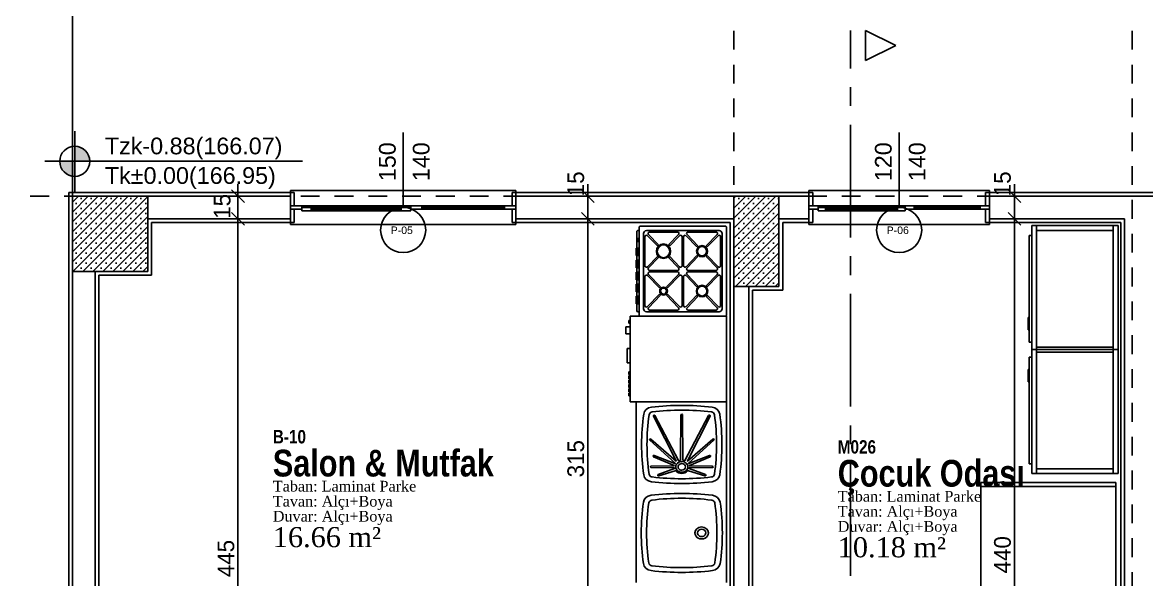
# Model space of a CAD drawing. Header units: metres. Extents: x -220 to 294, y -29 to 18.
# Drawn here: x -113.52 to -106.04, y 5.95 to 9.66 of the extents above; entities that cross this region are included whole.
import ezdxf

# ---------------------------------------------------------------- set-up
doc = ezdxf.new("R2010")
doc.units = ezdxf.units.M
doc.header["$MEASUREMENT"] = 0
doc.linetypes.add('CENTER2', pattern=[1.125, 0.75, -0.125, 0.125, -0.125])
doc.linetypes.add('HIDDEN2', pattern=[0.1875, 0.125, -0.0625])
for name, color, linetype in [('Aks', 7, 'Continuous'), ('Cizgi', 7, 'Continuous'), ('Duvar', 7, 'Continuous'), ('Kapi_Pencere', 7, 'Continuous'), ('Kolon', 7, 'Continuous'), ('Kutuphane', 7, 'Continuous'), ('Mahal', 7, 'Continuous'), ('Olculendirme', 7, 'Continuous'), ('Standart', 7, 'Continuous')]:
    doc.layers.add(name, color=color, linetype=linetype)
doc.styles.add('arial_1_18', font='arial.ttf', dxfattribs={"height": 0.2})
doc.styles.add('comic sans ms_1_18', font='comic.ttf', dxfattribs={"height": 0.2})
doc.styles.add('swis721 cn btbold_1_18', font='swisscb.ttf', dxfattribs={"height": 0.2})
doc.styles.add('times new roman tur_1_18', font='times.ttf', dxfattribs={"height": 0.2})

msp = doc.modelspace()

# ---------------------------------------------------------------- hatches: boundary and pattern name
at = {"layer": 'Kolon', "linetype": 'Continuous', "lineweight": -3}
h = msp.add_hatch(dxfattribs=at)
h.set_pattern_fill('SACNCR', color=47, scale=0.5, style=0)
h.paths.add_polyline_path([(-113.183, 8.5), (-112.683, 8.5), (-112.683, 8), (-113.183, 8)])
h = msp.add_hatch(dxfattribs=at)
h.set_pattern_fill('SACNCR', color=47, scale=0.5, style=0)
h.paths.add_polyline_path([(-108.783, 8.5), (-108.483, 8.5), (-108.483, 7.9), (-108.783, 7.9)])
at = {"layer": 'Standart', "linetype": 'Continuous', "lineweight": -3}
for points in [[(-113.0683, 8.7323), (-113.0689, 8.7435), (-113.0708, 8.7545), (-113.0739, 8.7653), (-113.0782, 8.7757), (-113.0836, 8.7855), (-113.0901, 8.7946), (-113.0975, 8.803), (-113.1059, 8.8105), (-113.115, 8.817), (-113.1249, 8.8224), (-113.1352, 8.8267), (-113.146, 8.8298), (-113.1571, 8.8317), (-113.1683, 8.8323), (-113.1683, 8.7323)], [(-113.2683, 8.7323), (-113.2676, 8.7211), (-113.2657, 8.71), (-113.2626, 8.6993), (-113.2583, 8.6889), (-113.2529, 8.6791), (-113.2464, 8.6699), (-113.239, 8.6616), (-113.2306, 8.6541), (-113.2215, 8.6476), (-113.2116, 8.6422), (-113.2013, 8.6379), (-113.1905, 8.6348), (-113.1794, 8.6329), (-113.1683, 8.6323), (-113.1683, 8.7323)]]:
    msp.add_hatch(color=216, dxfattribs=at).paths.add_polyline_path(points)

# ---------------------------------------------------------------- linework, layer by layer
at = {"layer": 'Aks', "color": 248, "linetype": 'HIDDEN2', "lineweight": -3}
for points in [[(-113.183, -3.575), (-113.183, 12.0099)], [(-108.783, -3.575), (-108.783, 12.0099)], [(-106.133, -3.575), (-106.133, 12.0099)], [(-114.1398, 8.5), (-94.6957, 8.5)]]:
    msp.add_lwpolyline(points, dxfattribs=at)
at = {"layer": 'Cizgi', "color": 95, "linetype": 'Continuous', "lineweight": -3}
msp.add_lwpolyline([(-113.183, 8.5), (-113.183, 11.9599)], dxfattribs=at)
at = {"layer": 'Duvar', "color": 166, "linetype": 'Continuous', "lineweight": -3}
for points in [[(-112.683, 8.5), (-111.733, 8.5)], [(-111.733, 8.5), (-111.733, 8.35)], [(-110.233, 8.5), (-108.783, 8.5)], [(-110.233, 8.35), (-110.233, 8.5)], [(-108.483, 8.5), (-108.283, 8.5)], [(-108.283, 8.5), (-108.283, 8.35)], [(-107.083, 8.5), (-106.183, 8.5)], [(-107.083, 8.35), (-107.083, 8.5)], [(-106.183, 8.5), (-105.133, 8.5)], [(-112.683, 8.35), (-111.733, 8.35)], [(-110.233, 8.35), (-108.783, 8.35)], [(-108.483, 8.35), (-108.283, 8.35)], [(-107.083, 8.35), (-106.183, 8.35)], [(-106.183, 4.5), (-106.183, 8.35)], [(-113.183, 3.8), (-113.183, 8)], [(-113.033, 3.9), (-113.033, 8)], [(-108.783, 5.2), (-108.783, 7.9)], [(-108.683, 5.1), (-108.683, 7.9)]]:
    msp.add_lwpolyline(points, dxfattribs=at)
at = {"layer": 'Duvar', "color": 187, "linetype": 'Continuous', "lineweight": -3}
for points in [[(-111.733, 8.525), (-112.6579, 8.525)], [(-111.733, 8.525), (-111.708, 8.525)], [(-111.708, 8.525), (-111.708, 8.4363)], [(-110.233, 8.525), (-110.258, 8.525)], [(-110.258, 8.525), (-110.258, 8.4363)], [(-108.8081, 8.525), (-110.233, 8.525)], [(-108.283, 8.525), (-108.4579, 8.525)], [(-108.283, 8.525), (-108.258, 8.525)], [(-108.258, 8.525), (-108.258, 8.4363)], [(-107.083, 8.525), (-107.108, 8.525)], [(-107.108, 8.525), (-107.108, 8.4363)], [(-106.183, 8.525), (-107.083, 8.525)], [(-105.133, 8.525), (-106.183, 8.525)], [(-111.708, 8.325), (-111.708, 8.4138)], [(-110.258, 8.325), (-110.258, 8.4138)], [(-108.258, 8.325), (-108.258, 8.4138)], [(-107.108, 8.325), (-107.108, 8.4138)], [(-112.6579, 8.325), (-111.733, 8.325)], [(-111.733, 8.325), (-111.708, 8.325)], [(-110.233, 8.325), (-110.258, 8.325)], [(-110.233, 8.325), (-108.8081, 8.325)], [(-108.4579, 8.325), (-108.283, 8.325)], [(-108.283, 8.325), (-108.258, 8.325)], [(-107.083, 8.325), (-107.108, 8.325)], [(-107.083, 8.325), (-106.208, 8.325)], [(-106.208, 8.325), (-106.208, 4.525)], [(-113.208, 7.9749), (-113.208, 3.8)], [(-113.008, 3.925), (-113.008, 7.9749)], [(-108.808, 7.8749), (-108.808, 5.225)], [(-108.658, 5.1), (-108.658, 7.8749)]]:
    msp.add_lwpolyline(points, dxfattribs=at)
at = {"layer": 'Kapi_Pencere', "color": 98, "linetype": 'Continuous', "lineweight": -3}
for points in [[(-110.983, 8.925), (-110.983, 8.425)], [(-107.683, 8.925), (-107.683, 8.425)], [(-111.733, 8.4363), (-111.733, 8.5375)], [(-111.733, 8.5375), (-110.233, 8.5375)], [(-110.233, 8.4363), (-110.233, 8.5375)], [(-108.283, 8.4363), (-108.283, 8.5375)], [(-108.283, 8.5375), (-107.083, 8.5375)], [(-107.083, 8.4363), (-107.083, 8.5375)], [(-111.733, 8.4363), (-111.658, 8.4363)], [(-111.733, 8.4138), (-111.733, 8.4363)], [(-111.733, 8.4138), (-111.658, 8.4138)], [(-111.733, 8.3125), (-111.733, 8.4138)], [(-111.658, 8.4363), (-110.933, 8.4363)], [(-111.658, 8.425), (-111.658, 8.4363)], [(-111.658, 8.4363), (-111.658, 8.4138)], [(-111.658, 8.4138), (-111.658, 8.425)], [(-111.658, 8.425), (-111.5955, 8.425)], [(-111.658, 8.4025), (-111.658, 8.425)], [(-111.658, 8.4025), (-111.658, 8.4138)], [(-111.658, 8.4025), (-111.5955, 8.4025)], [(-111.5955, 8.425), (-110.9955, 8.425)], [(-111.5955, 8.4175), (-111.5955, 8.425)], [(-111.5955, 8.425), (-111.5955, 8.4025)], [(-111.5955, 8.41), (-111.5955, 8.4175)], [(-111.5955, 8.4138), (-110.9955, 8.4138)], [(-111.5955, 8.4025), (-111.5955, 8.41)], [(-111.5955, 8.4025), (-110.9955, 8.4025)], [(-110.9955, 8.425), (-110.933, 8.425)], [(-110.9955, 8.4175), (-110.9955, 8.425)], [(-110.9955, 8.425), (-110.9955, 8.4025)], [(-110.9955, 8.4175), (-110.9955, 8.41)], [(-110.9955, 8.4025), (-110.9955, 8.41)], [(-110.9955, 8.4025), (-110.933, 8.4025)], [(-110.933, 8.4363), (-110.858, 8.4363)], [(-110.933, 8.425), (-110.933, 8.4363)], [(-110.933, 8.4363), (-110.933, 8.4138)], [(-110.933, 8.4138), (-110.933, 8.425)], [(-110.933, 8.4025), (-110.933, 8.425)], [(-110.933, 8.4138), (-110.858, 8.4138)], [(-110.933, 8.4025), (-110.933, 8.4138)], [(-110.858, 8.4363), (-110.308, 8.4363)], [(-110.858, 8.4325), (-110.858, 8.4363)], [(-110.858, 8.4138), (-110.858, 8.4363)], [(-110.858, 8.4325), (-110.858, 8.4175)], [(-110.858, 8.425), (-110.308, 8.425)], [(-110.858, 8.4138), (-110.858, 8.4175)], [(-110.858, 8.4138), (-110.308, 8.4138)], [(-110.308, 8.4363), (-110.233, 8.4363)], [(-110.308, 8.4325), (-110.308, 8.4363)], [(-110.308, 8.4363), (-110.308, 8.4138)], [(-110.308, 8.4175), (-110.308, 8.4325)], [(-110.308, 8.4138), (-110.308, 8.4175)], [(-110.308, 8.4138), (-110.233, 8.4138)], [(-110.233, 8.4138), (-110.233, 8.4363)], [(-110.233, 8.3125), (-110.233, 8.4138)], [(-108.283, 8.4363), (-108.223, 8.4363)], [(-108.283, 8.4138), (-108.283, 8.4363)], [(-108.283, 8.4138), (-108.223, 8.4138)], [(-108.283, 8.3125), (-108.283, 8.4138)], [(-108.223, 8.4363), (-107.643, 8.4363)], [(-108.223, 8.425), (-108.223, 8.4363)], [(-108.223, 8.4363), (-108.223, 8.4138)], [(-108.223, 8.4138), (-108.223, 8.425)], [(-108.223, 8.425), (-108.173, 8.425)], [(-108.223, 8.4025), (-108.223, 8.425)], [(-108.223, 8.4025), (-108.223, 8.4138)], [(-108.223, 8.4025), (-108.173, 8.4025)], [(-108.173, 8.425), (-107.693, 8.425)], [(-108.173, 8.4175), (-108.173, 8.425)], [(-108.173, 8.425), (-108.173, 8.4025)], [(-108.173, 8.41), (-108.173, 8.4175)], [(-108.173, 8.4138), (-107.693, 8.4138)], [(-108.173, 8.4025), (-108.173, 8.41)], [(-108.173, 8.4025), (-107.693, 8.4025)], [(-107.693, 8.425), (-107.643, 8.425)], [(-107.693, 8.4175), (-107.693, 8.425)], [(-107.693, 8.425), (-107.693, 8.4025)], [(-107.693, 8.4175), (-107.693, 8.41)], [(-107.693, 8.4025), (-107.693, 8.41)], [(-107.693, 8.4025), (-107.643, 8.4025)], [(-107.643, 8.4363), (-107.583, 8.4363)], [(-107.643, 8.425), (-107.643, 8.4363)], [(-107.643, 8.4363), (-107.643, 8.4138)], [(-107.643, 8.4138), (-107.643, 8.425)], [(-107.643, 8.4025), (-107.643, 8.425)], [(-107.643, 8.4138), (-107.583, 8.4138)], [(-107.643, 8.4025), (-107.643, 8.4138)], [(-107.583, 8.4363), (-107.143, 8.4363)], [(-107.583, 8.4325), (-107.583, 8.4363)], [(-107.583, 8.4138), (-107.583, 8.4363)], [(-107.583, 8.4325), (-107.583, 8.4175)], [(-107.583, 8.425), (-107.143, 8.425)], [(-107.583, 8.4138), (-107.583, 8.4175)], [(-107.583, 8.4138), (-107.143, 8.4138)], [(-107.143, 8.4363), (-107.083, 8.4363)], [(-107.143, 8.4325), (-107.143, 8.4363)], [(-107.143, 8.4363), (-107.143, 8.4138)], [(-107.143, 8.4175), (-107.143, 8.4325)], [(-107.143, 8.4138), (-107.143, 8.4175)], [(-107.143, 8.4138), (-107.083, 8.4138)], [(-107.083, 8.4138), (-107.083, 8.4363)], [(-107.083, 8.3125), (-107.083, 8.4138)], [(-111.733, 8.3125), (-110.233, 8.3125)], [(-108.283, 8.3125), (-107.083, 8.3125)]]:
    msp.add_lwpolyline(points, dxfattribs=at)
for centre in [(-110.983, 8.275), (-107.683, 8.275)]:
    msp.add_circle(centre, 0.15, dxfattribs=at)
at = {"layer": 'Kolon', "color": 187, "linetype": 'Continuous', "lineweight": -3}
for points in [[(-113.2081, 8.5251), (-112.6579, 8.5251)], [(-113.2081, 7.9749), (-113.2081, 8.5251)], [(-112.6579, 8.5251), (-112.6579, 8.525)], [(-108.8081, 8.5251), (-108.4579, 8.5251)], [(-108.8081, 8.525), (-108.8081, 8.5251)], [(-108.4579, 8.5251), (-108.4579, 8.525)], [(-112.6579, 8.325), (-112.6579, 7.9749)], [(-108.8081, 7.8749), (-108.8081, 8.325)], [(-108.4579, 8.325), (-108.4579, 7.8749)], [(-113.208, 7.9749), (-113.2081, 7.9749)], [(-112.6579, 7.9749), (-113.008, 7.9749)], [(-108.808, 7.8749), (-108.8081, 7.8749)], [(-108.4579, 7.8749), (-108.658, 7.8749)]]:
    msp.add_lwpolyline(points, dxfattribs=at)
at = {"layer": 'Kolon', "color": 177, "linetype": 'Continuous', "lineweight": -3}
for points in [[(-113.183, 8.5), (-112.683, 8.5)], [(-113.183, 8), (-113.183, 8.5)], [(-112.683, 8.5), (-112.683, 8)], [(-108.783, 8.5), (-108.483, 8.5)], [(-108.783, 7.9), (-108.783, 8.5)], [(-108.483, 8.5), (-108.483, 7.9)], [(-112.683, 8), (-113.183, 8)], [(-108.483, 7.9), (-108.783, 7.9)]]:
    msp.add_lwpolyline(points, dxfattribs=at)
at = {"layer": 'Kutuphane', "color": 253, "linetype": 'Continuous', "lineweight": -3}
for points in [[(-106.801, 7.4798), (-106.801, 8.3048)], [(-106.801, 8.3048), (-106.7682, 8.3048)], [(-106.7682, 8.2718), (-106.7682, 8.3048)], [(-106.7682, 8.3048), (-106.2586, 8.3048)], [(-106.7682, 7.4798), (-106.7682, 8.3048)], [(-106.2586, 8.3048), (-106.2586, 8.2718)], [(-106.2586, 8.3048), (-106.2586, 7.4798)], [(-106.2586, 8.3048), (-106.2257, 8.3048)], [(-106.2257, 8.3048), (-106.2257, 7.4798)], [(-109.4284, 8.2667), (-109.4235, 8.2717)], [(-109.4284, 8.1548), (-109.4284, 8.2667)], [(-109.413, 8.2717), (-109.4235, 8.2717)], [(-109.4082, 8.3017), (-109.413, 8.2967)], [(-109.413, 7.7067), (-109.413, 8.2967)], [(-108.8372, 8.3017), (-109.4082, 8.3017)], [(-109.384, 7.7517), (-109.384, 8.2517)], [(-109.3743, 8.0379), (-109.3743, 8.2305)], [(-108.8808, 8.2717), (-109.3646, 8.2717)], [(-109.292, 8.1696), (-109.3578, 8.2376)], [(-109.2851, 8.1767), (-109.3509, 8.2447)], [(-109.1577, 8.2617), (-109.3441, 8.2617)], [(-109.2167, 8.1767), (-109.1509, 8.2447)], [(-109.2099, 8.1696), (-109.144, 8.2376)], [(-109.1275, 8.0379), (-109.1275, 8.2305)], [(-109.1179, 8.0379), (-109.1179, 8.2305)], [(-109.1013, 8.2376), (-109.0287, 8.1625)], [(-109.0945, 8.2447), (-109.0218, 8.1696)], [(-108.9013, 8.2617), (-109.0876, 8.2617)], [(-108.9671, 8.1696), (-108.8944, 8.2447)], [(-108.9602, 8.1625), (-108.8876, 8.2376)], [(-108.8711, 8.0379), (-108.8711, 8.2305)], [(-108.8614, 7.7517), (-108.8614, 8.2517)], [(-108.8324, 8.2967), (-108.8372, 8.3017)], [(-108.8324, 7.7067), (-108.8324, 8.2967)], [(-106.8175, 7.5293), (-106.8175, 8.2388)], [(-106.8175, 8.2388), (-106.801, 8.2388)], [(-106.801, 8.2388), (-106.801, 7.5293)], [(-106.7682, 8.2718), (-106.2586, 8.2718)], [(-106.7682, 8.2718), (-106.7682, 7.4963)], [(-106.2586, 7.4963), (-106.2586, 8.2718)], [(-109.413, 8.1548), (-109.4324, 8.1548)], [(-109.4324, 8.1048), (-109.4324, 8.1548)], [(-109.413, 8.2198), (-109.4235, 8.2198)], [(-109.4235, 8.1998), (-109.4235, 8.2198)], [(-109.413, 8.1998), (-109.4235, 8.1998)], [(-109.4227, 8.1048), (-109.4227, 8.1548)], [(-109.4179, 8.1048), (-109.4179, 8.1548)], [(-109.292, 8.1696), (-109.2851, 8.1767)], [(-109.2099, 8.1696), (-109.2167, 8.1767)], [(-109.0287, 8.1625), (-109.0218, 8.1696)], [(-108.9671, 8.1696), (-108.9602, 8.1625)], [(-109.413, 8.1048), (-109.4324, 8.1048)], [(-109.4284, 8.0748), (-109.4284, 8.1048)], [(-109.3578, 8.0309), (-109.292, 8.0989)], [(-109.3509, 8.0238), (-109.2851, 8.0918)], [(-109.2851, 8.0918), (-109.292, 8.0989)], [(-109.2167, 8.0918), (-109.2099, 8.0989)], [(-109.1509, 8.0238), (-109.2167, 8.0918)], [(-109.144, 8.0309), (-109.2099, 8.0989)], [(-109.1013, 8.0309), (-109.0287, 8.1059)], [(-109.0945, 8.0238), (-109.0218, 8.0989)], [(-109.0287, 8.1059), (-109.0218, 8.0989)], [(-108.9671, 8.0989), (-108.9602, 8.1059)], [(-108.9671, 8.0989), (-108.8944, 8.0238)], [(-108.9602, 8.1059), (-108.8876, 8.0309)], [(-109.413, 8.0748), (-109.4324, 8.0748)], [(-109.4324, 8.0248), (-109.4324, 8.0748)], [(-109.413, 8.0248), (-109.4324, 8.0248)], [(-109.4284, 7.9948), (-109.4284, 8.0248)], [(-109.4227, 8.0248), (-109.4227, 8.0748)], [(-109.4179, 8.0248), (-109.4179, 8.0748)], [(-109.1577, 8.0067), (-109.3441, 8.0067)], [(-108.9013, 8.0067), (-109.0876, 8.0067)], [(-109.413, 7.9948), (-109.4324, 7.9948)], [(-109.4324, 7.9448), (-109.4324, 7.9948)], [(-109.413, 7.9448), (-109.4324, 7.9448)], [(-109.4284, 7.9148), (-109.4284, 7.9448)], [(-109.4227, 7.9448), (-109.4227, 7.9948)], [(-109.4179, 7.9448), (-109.4179, 7.9948)], [(-109.3743, 7.7729), (-109.3743, 7.9655)], [(-109.2783, 7.8904), (-109.3578, 7.9726)], [(-109.2714, 7.8975), (-109.3509, 7.9797)], [(-109.1577, 7.9967), (-109.3441, 7.9967)], [(-109.2304, 7.8975), (-109.1509, 7.9797)], [(-109.2235, 7.8904), (-109.144, 7.9726)], [(-109.1275, 7.7729), (-109.1275, 7.9655)], [(-109.1179, 7.7729), (-109.1179, 7.9655)], [(-109.0287, 7.8975), (-109.1013, 7.9726)], [(-109.0218, 7.9046), (-109.0945, 7.9797)], [(-108.9013, 7.9967), (-109.0876, 7.9967)], [(-108.8944, 7.9797), (-108.9671, 7.9046)], [(-108.8876, 7.9726), (-108.9602, 7.8975)], [(-108.8711, 7.7729), (-108.8711, 7.9655)], [(-109.4324, 7.8648), (-109.4324, 7.9148)], [(-109.413, 7.9148), (-109.4324, 7.9148)], [(-109.413, 7.8648), (-109.4324, 7.8648)], [(-109.4284, 7.8348), (-109.4284, 7.8648)], [(-109.4227, 7.8648), (-109.4227, 7.9148)], [(-109.4179, 7.8648), (-109.4179, 7.9148)], [(-109.2783, 7.8904), (-109.2714, 7.8975)], [(-109.2235, 7.8904), (-109.2304, 7.8975)], [(-109.0218, 7.9046), (-109.0287, 7.8975)], [(-108.9602, 7.8975), (-108.9671, 7.9046)], [(-109.4324, 7.7848), (-109.4324, 7.8348)], [(-109.413, 7.8348), (-109.4324, 7.8348)], [(-109.413, 7.7848), (-109.4324, 7.7848)], [(-109.4284, 7.7367), (-109.4284, 7.7848)], [(-109.4227, 7.7848), (-109.4227, 7.8348)], [(-109.4179, 7.7848), (-109.4179, 7.8348)], [(-109.3578, 7.7659), (-109.2783, 7.848)], [(-109.3509, 7.7588), (-109.2714, 7.8409)], [(-109.2714, 7.8409), (-109.2783, 7.848)], [(-109.2304, 7.8409), (-109.2235, 7.848)], [(-109.1509, 7.7588), (-109.2304, 7.8409)], [(-109.144, 7.7659), (-109.2235, 7.848)], [(-109.0287, 7.8409), (-109.1013, 7.7659)], [(-109.0218, 7.8339), (-109.0945, 7.7588)], [(-109.0218, 7.8339), (-109.0287, 7.8409)], [(-108.9602, 7.8409), (-108.9671, 7.8339)], [(-108.8944, 7.7588), (-108.9671, 7.8339)], [(-108.8876, 7.7659), (-108.9602, 7.8409)], [(-109.4235, 7.7317), (-109.4284, 7.7367)], [(-109.413, 7.7317), (-109.4235, 7.7317)], [(-109.413, 7.7067), (-109.4082, 7.7017)], [(-108.8808, 7.7317), (-109.3646, 7.7317)], [(-109.1577, 7.7417), (-109.3441, 7.7417)], [(-108.9013, 7.7417), (-109.0876, 7.7417)], [(-108.8324, 7.7067), (-108.8372, 7.7017)], [(-109.5024, 7.6318), (-109.5024, 7.5844)], [(-109.4719, 7.6318), (-109.5024, 7.6318)], [(-109.472, 7.6739), (-109.4822, 7.6739)], [(-109.4822, 7.6739), (-109.4822, 7.6549)], [(-109.472, 7.6549), (-109.4822, 7.6549)], [(-109.472, 7.6739), (-109.472, 7.6549)], [(-108.8324, 7.7017), (-109.4719, 7.7017)], [(-109.4719, 7.7017), (-109.4719, 7.1317)], [(-108.8372, 7.7017), (-109.4082, 7.7017)], [(-108.8324, 7.7017), (-108.8324, 7.1317)], [(-106.8257, 7.6118), (-106.8257, 7.6943)], [(-106.8257, 7.6943), (-106.8175, 7.6943)], [(-106.8175, 7.6943), (-106.8175, 7.6118)], [(-109.4719, 7.5844), (-109.5024, 7.5844)], [(-106.8257, 7.6118), (-106.8175, 7.6118)], [(-109.4923, 7.4879), (-109.4923, 7.3929)], [(-109.472, 7.4879), (-109.4923, 7.4879)], [(-109.472, 7.4879), (-109.472, 7.3929)], [(-106.8175, 7.5293), (-106.801, 7.5293)], [(-106.801, 7.4798), (-106.7682, 7.4798)], [(-106.801, 6.6548), (-106.801, 7.4798)], [(-106.7682, 7.4963), (-106.2586, 7.4963)], [(-106.7682, 7.4633), (-106.7682, 7.4963)], [(-106.7682, 7.4798), (-106.2586, 7.4798)], [(-106.7682, 6.6548), (-106.7682, 7.4798)], [(-106.2586, 7.4963), (-106.2586, 7.4633)], [(-106.2586, 7.4798), (-106.2586, 6.6548)], [(-106.2586, 7.4798), (-106.2257, 7.4798)], [(-106.2257, 7.4798), (-106.2257, 6.6548)], [(-106.8175, 6.7208), (-106.8175, 7.4303)], [(-106.8175, 7.4303), (-106.801, 7.4303)], [(-106.801, 7.4303), (-106.801, 6.7208)], [(-106.2586, 7.4633), (-106.7682, 7.4633)], [(-106.7682, 7.4633), (-106.7682, 6.6878)], [(-106.2586, 6.6878), (-106.2586, 7.4633)], [(-109.472, 7.3929), (-109.4923, 7.3929)], [(-109.472, 7.3329), (-109.4822, 7.3329)], [(-109.4822, 7.3329), (-109.4822, 7.3139)], [(-109.472, 7.3329), (-109.472, 7.3139)], [(-106.8257, 7.2653), (-106.8257, 7.3478)], [(-106.8257, 7.3478), (-106.8175, 7.3478)], [(-106.8175, 7.3478), (-106.8175, 7.2653)], [(-109.472, 7.3139), (-109.4822, 7.3139)], [(-109.472, 7.3044), (-109.4822, 7.3044)], [(-109.4822, 7.3044), (-109.4822, 7.2854)], [(-109.472, 7.2854), (-109.4822, 7.2854)], [(-109.4822, 7.2759), (-109.4822, 7.2569)], [(-109.472, 7.2759), (-109.4822, 7.2759)], [(-109.472, 7.2569), (-109.4822, 7.2569)], [(-109.472, 7.3044), (-109.472, 7.2854)], [(-109.472, 7.2759), (-109.472, 7.2569)], [(-106.8257, 7.2653), (-106.8175, 7.2653)], [(-109.4822, 7.2474), (-109.4822, 7.2284)], [(-109.472, 7.2474), (-109.4822, 7.2474)], [(-109.472, 7.2284), (-109.4822, 7.2284)], [(-109.472, 7.2189), (-109.4822, 7.2189)], [(-109.4822, 7.2189), (-109.4822, 7.1999)], [(-109.472, 7.1999), (-109.4822, 7.1999)], [(-109.4822, 7.1904), (-109.4822, 7.1714)], [(-109.472, 7.1904), (-109.4822, 7.1904)], [(-109.472, 7.2474), (-109.472, 7.2284)], [(-109.472, 7.2189), (-109.472, 7.1999)], [(-109.472, 7.1904), (-109.472, 7.1714)], [(-109.472, 7.1714), (-109.4822, 7.1714)], [(-108.8324, 7.1317), (-109.4719, 7.1317)], [(-109.4324, 7.1317), (-109.4324, 5.9317)], [(-108.8324, 7.1317), (-109.4324, 7.1317)], [(-108.8324, 5.9317), (-108.8324, 7.1317)], [(-109.1667, 6.7392), (-109.3177, 7.037)], [(-109.308, 7.041), (-109.1503, 6.7414)], [(-109.1374, 6.7443), (-109.1347, 7.045)], [(-109.1214, 6.7443), (-109.1241, 7.045)], [(-108.9508, 7.041), (-109.1085, 6.7414)], [(-109.0921, 6.7392), (-108.9411, 7.037)], [(-109.3355, 6.884), (-109.1677, 6.7386)], [(-108.9233, 6.884), (-109.0911, 6.7386)], [(-109.1745, 6.7247), (-109.343, 6.8772)], [(-109.0843, 6.7247), (-108.9158, 6.8772)], [(-109.3183, 6.7675), (-109.18, 6.709)], [(-109.3139, 6.7762), (-109.1758, 6.723)], [(-108.945, 6.7762), (-109.083, 6.723)], [(-108.9405, 6.7675), (-109.0788, 6.709)], [(-109.1805, 6.707), (-109.3327, 6.7046)], [(-109.3327, 6.6951), (-109.1791, 6.6927)], [(-109.1783, 6.688), (-109.2865, 6.6482)], [(-109.2827, 6.6393), (-109.174, 6.6743)], [(-108.9761, 6.6393), (-109.0848, 6.6743)], [(-109.0805, 6.688), (-108.9723, 6.6482)], [(-108.9261, 6.6951), (-109.0797, 6.6927)], [(-109.0783, 6.707), (-108.9261, 6.7046)], [(-106.8175, 6.7208), (-106.801, 6.7208)], [(-106.7682, 6.6878), (-106.2586, 6.6878)], [(-106.7682, 6.6548), (-106.7682, 6.6878)], [(-106.2586, 6.6878), (-106.2586, 6.6548)], [(-106.2404, 6.595), (-107.1404, 6.595)], [(-107.1404, 6.595), (-107.1404, 6.5693)], [(-106.801, 6.6548), (-106.7682, 6.6548)], [(-106.7682, 6.6548), (-106.2586, 6.6548)], [(-106.2586, 6.6548), (-106.2257, 6.6548)], [(-106.2404, 6.5693), (-106.2404, 6.595)], [(-107.1404, 4.6206), (-107.1404, 6.5693)], [(-107.1404, 6.5693), (-106.2404, 6.5693)], [(-106.2404, 6.5693), (-106.2404, 4.6206)]]:
    msp.add_lwpolyline(points, dxfattribs=at)
for centre, major_axis, ratio, start_param, end_param in [((-109.3646, 8.2517), (0, -0.02), 0.967742, -3.141593, -1.570796), ((-109.3646, 8.2305), (0, -0.01), 0.967742, -3.926991, -1.570796), ((-109.3441, 8.2517), (0, -0.01), 0.967742, -3.141593, -0.785398), ((-109.1577, 8.2517), (0, -0.01), 0.967742, 0.785398, 3.141593), ((-109.1372, 8.2305), (0, -0.01), 0.967742, -4.712389, -2.356194), ((-109.1082, 8.2305), (0, -0.01), 0.967742, -3.926991, -1.570796), ((-109.0876, 8.2517), (0, -0.01), 0.967742, -3.141593, -0.785398), ((-108.9013, 8.2517), (0, -0.01), 0.967742, 0.785398, 3.141593), ((-108.8808, 8.2305), (0, -0.01), 0.967742, -4.712389, -2.356194), ((-108.8808, 8.2517), (0, -0.02), 0.967742, -4.712389, -3.141593), ((-109.3646, 8.0379), (0, -0.01), 0.967742, -1.570796, 0.785398), ((-109.3441, 8.0167), (0, -0.01), 0.967742, -2.356194, 0), ((-109.1577, 8.0167), (0, -0.01), 0.967742, 0, 2.356194), ((-109.1372, 8.0379), (0, -0.01), 0.967742, -0.785398, 1.570796), ((-109.1082, 8.0379), (0, -0.01), 0.967742, -1.570796, 0.785398), ((-109.0876, 8.0167), (0, -0.01), 0.967742, -2.356194, 0), ((-108.9013, 8.0167), (0, -0.01), 0.967742, 0, 2.356194), ((-108.8808, 8.0379), (0, -0.01), 0.967742, -0.785398, 1.570796), ((-109.3646, 7.9655), (0, -0.01), 0.967742, -3.926991, -1.570796), ((-109.3441, 7.9867), (0, -0.01), 0.967742, -3.141593, -0.785398), ((-109.1577, 7.9867), (0, -0.01), 0.967742, 0.785398, 3.141593), ((-109.1372, 7.9655), (0, -0.01), 0.967742, -4.712389, -2.356194), ((-109.1082, 7.9655), (0, -0.01), 0.967742, -3.926991, -1.570796), ((-109.0876, 7.9867), (0, -0.01), 0.967742, -3.141593, -0.785398), ((-108.9013, 7.9867), (0, -0.01), 0.967742, 0.785398, 3.141593), ((-108.8808, 7.9655), (0, -0.01), 0.967742, -4.712389, -2.356194), ((-109.3646, 7.7517), (0, -0.02), 0.967742, -1.570796, 0), ((-109.3646, 7.7729), (0, -0.01), 0.967742, -1.570796, 0.785398), ((-109.3441, 7.7517), (0, -0.01), 0.967742, -2.356194, 0), ((-109.1577, 7.7517), (0, -0.01), 0.967742, 0, 2.356194), ((-109.1372, 7.7729), (0, -0.01), 0.967742, -0.785398, 1.570796), ((-109.1082, 7.7729), (0, -0.01), 0.967742, -1.570796, 0.785398), ((-109.0876, 7.7517), (0, -0.01), 0.967742, -2.356194, 0), ((-108.9013, 7.7517), (0, -0.01), 0.967742, 0, 2.356194), ((-108.8808, 7.7729), (0, -0.01), 0.967742, -0.785398, 1.570796), ((-108.8808, 7.7517), (0, -0.02), 0.967742, 0, 1.570796), ((-109.1294, 5.7553), (1.5155, 0), 0.893126, -4.846071, -4.578707), ((-107.602, 6.8489), (1.7947, 0), 0.893126, -3.267946, -3.015239), ((-109.3235, 7.0442), (0.0594, 0), 0.893126, -4.578707, -3.267946), ((-107.602, 6.8489), (1.759, 0), 0.893126, -3.267946, -3.015239), ((-109.3235, 7.0442), (0.0238, 0), 0.893126, -4.578707, -3.267946), ((-109.1294, 5.7553), (1.4799, 0), 0.893126, -4.846071, -4.578707), ((-109.3129, 7.039), (0.00535, 0), 0.893126, -5.843743, -2.720867), ((-109.1294, 7.045), (0.00535, 0), 0.893126, -4.712389, -3.152696), ((-109.1294, 7.045), (0.00535, 0), 0.893126, -6.272082, -4.712389), ((-108.9459, 7.039), (0.00535, 0), 0.893126, -0.420725, 2.70215), ((-108.9353, 7.0442), (0.0238, 0), 0.893126, -6.156831, -4.846071), ((-108.9353, 7.0442), (0.0594, 0), 0.893126, -6.156831, -4.846071), ((-110.6568, 6.8489), (1.759, 0), 0.893126, -0.126354, 0.126354), ((-110.6568, 6.8489), (1.7947, 0), 0.893126, -0.126354, 0.126354), ((-109.3392, 6.8806), (0.00535, 0), 0.893126, -5.482626, -2.364429), ((-108.9196, 6.8806), (0.00535, 0), 0.893126, -0.777163, 2.341033), ((-109.316, 6.7718), (0.00535, 0), 0.893126, -5.119719, -2.012655), ((-109.1294, 6.6999), (0.0401, 0), 0.893126, -4.712389, -1.570796), ((-109.1673, 6.739), (0.0006, 0), 0.893126, -2.341033, 0.425293), ((-109.1481, 6.7423), (0.0024, 0), 0.893126, -2.70215, -1.194807), ((-109.1294, 6.6999), (0.0487, 0), 0.893126, -4.511426, -4.3364), ((-109.1395, 6.7443), (0.00214, 0), 0.893126, -1.369833, -0.011103), ((-109.1294, 6.6999), (0.0401, 0), 0.893126, -1.570796, 1.570796), ((-109.1193, 6.7443), (0.00214, 0), 0.893126, -3.130489, -1.771759), ((-109.1294, 6.6999), (0.0487, 0), 0.893126, -5.088378, -4.913352), ((-109.1107, 6.7423), (0.0024, 0), 0.893126, -1.946785, -0.439443), ((-109.0915, 6.739), (0.0006, 0), 0.893126, -3.566885, -0.80056), ((-108.9428, 6.7718), (0.00535, 0), 0.893126, -1.128937, 1.978126), ((-109.3326, 6.6999), (0.00535, 0), 0.893126, -4.712389, -1.570796), ((-109.1805, 6.7081), (0.0012, 0), 0.893126, -1.553585, 1.128937), ((-109.1792, 6.6908), (0.00214, 0), 0.893126, -6.082438, -4.7296), ((-109.1792, 6.69), (0.0024, 0), 0.893126, -1.180071, 0.217514), ((-109.1294, 6.6999), (0.0487, 0), 0.893126, -2.940845, -2.924079), ((-109.1754, 6.724), (0.0012, 0), 0.893126, -1.978126, 0.778699), ((-109.172, 6.6693), (0.006, 0), 0.893126, -5.605469, -4.366576), ((-109.1294, 6.6999), (0.0487, 0), 0.893126, -2.463876, -1.570796), ((-109.1294, 6.6999), (0.0246, 0), 0.893126, -4.712389, -1.570796), ((-109.1294, 6.6999), (0.0246, 0), 0.893126, -1.570796, 1.570796), ((-109.1294, 6.6999), (0.0487, 0), 0.893126, -1.570796, -0.677716), ((-109.0868, 6.6693), (0.006, 0), 0.893126, -5.058202, -3.819309), ((-109.0834, 6.724), (0.0012, 0), 0.893126, -3.920292, -1.163467), ((-109.0796, 6.69), (0.0024, 0), 0.893126, -3.359106, -1.961521), ((-109.1294, 6.6999), (0.0487, 0), 0.893126, -0.217514, -0.200747), ((-109.0796, 6.6908), (0.00214, 0), 0.893126, -4.695178, -3.34234), ((-109.0783, 6.7081), (0.0012, 0), 0.893126, -4.27053, -1.588008), ((-108.9262, 6.6999), (0.00535, 0), 0.893126, -1.570796, 1.570796), ((-109.3235, 6.6536), (0.0594, 0), 0.893126, -3.015239, -1.704478), ((-109.3235, 6.6536), (0.0238, 0), 0.893126, -3.015239, -1.704478), ((-109.1294, 7.9425), (1.5155, 0), 0.893126, -1.704478, -1.437115), ((-109.1294, 7.9425), (1.4799, 0), 0.893126, -1.704478, -1.437115), ((-109.2845, 6.6438), (0.00535, 0), 0.893126, -4.321664, -1.224983), ((-108.9743, 6.6438), (0.00535, 0), 0.893126, -1.91661, 1.180071), ((-108.9353, 6.6536), (0.0238, 0), 0.893126, -1.437115, -0.126354), ((-108.9353, 6.6536), (0.0594, 0), 0.893126, -1.437115, -0.126354), ((-109.3254, 6.4577), (0.06, 0), 0.893126, -4.578707, -3.267946), ((-109.1294, 5.1558), (1.5308, 0), 0.893126, -4.846071, -4.578707), ((-108.9334, 6.4577), (0.06, 0), 0.893126, -6.156831, -4.846071), ((-107.5866, 6.2604), (1.8128, 0), 0.893126, -3.267946, -3.015239), ((-107.5866, 6.2604), (1.7768, 0), 0.893126, -3.267946, -3.015239), ((-109.3254, 6.4577), (0.024, 0), 0.893126, -4.578707, -3.267946), ((-109.1294, 5.1558), (1.4948, 0), 0.893126, -4.846071, -4.578707), ((-108.9334, 6.4577), (0.024, 0), 0.893126, -6.156831, -4.846071), ((-110.6722, 6.2604), (1.7768, 0), 0.893126, -0.126354, 0.126354), ((-110.6722, 6.2604), (1.8128, 0), 0.893126, -0.126354, 0.126354), ((-108.9974, 6.2604), (0.045, 0), 0.893126, -6.283185, -3.141593), ((-108.9974, 6.2604), (0.0276, 0), 0.893126, -6.283185, -3.141593), ((-108.9974, 6.2604), (0.045, 0), 0.893126, -3.141593, 0), ((-108.9974, 6.2604), (0.0276, 0), 0.893126, -3.141593, 0), ((-109.3254, 6.0632), (0.024, 0), 0.893126, -3.015239, -1.704478), ((-108.9334, 6.0632), (0.024, 0), 0.893126, -1.437115, -0.126354), ((-109.3254, 6.0632), (0.06, 0), 0.893126, -3.015239, -1.704478), ((-109.1294, 7.365), (1.5308, 0), 0.893126, -1.704478, -1.437115), ((-109.1294, 7.365), (1.4948, 0), 0.893126, -1.704478, -1.437115), ((-108.9334, 6.0632), (0.06, 0), 0.893126, -1.437115, -0.126354)]:
    msp.add_ellipse(centre, major_axis=major_axis, ratio=ratio, start_param=start_param, end_param=end_param, dxfattribs=at)
for centre, major_axis in [((-109.2509, 8.1342), (0, -0.0488)), ((-109.2509, 8.1342), (0, -0.0428)), ((-108.9945, 8.1342), (0, -0.0376)), ((-108.9945, 8.1342), (0, -0.0316)), ((-109.2509, 7.8692), (0, -0.0264)), ((-109.2509, 7.8692), (0, -0.0204)), ((-108.9945, 7.8692), (0, -0.0389)), ((-108.9945, 7.8692), (0, -0.0329))]:
    msp.add_ellipse(centre, major_axis=major_axis, ratio=0.967742, dxfattribs=at)
at = {"layer": 'Olculendirme', "color": 59, "linetype": 'Continuous', "lineweight": -3}
for points in [[(-112.125, 8.5424), (-112.0401, 8.4576)], [(-109.797, 8.5424), (-109.7121, 8.4576)], [(-106.9579, 8.5424), (-106.873, 8.4576)], [(-112.125, 8.3924), (-112.0401, 8.3076)], [(-109.797, 8.3924), (-109.7121, 8.3076)], [(-106.9579, 8.3924), (-106.873, 8.3076)]]:
    msp.add_lwpolyline(points, dxfattribs=at)
at = {"layer": 'Olculendirme', "color": 47, "linetype": 'Continuous', "lineweight": -3}
for points in [[(-112.0825, -0.28), (-112.0825, 8.58)], [(-109.7546, -0.28), (-109.7546, 8.58)], [(-106.9155, -0.28), (-106.9155, 8.58)], [(-112.0325, 8.5), (-112.1325, 8.5)], [(-109.7046, 8.5), (-109.8046, 8.5)], [(-106.8655, 8.5), (-106.9655, 8.5)], [(-112.0325, 8.35), (-112.1325, 8.35)], [(-109.7046, 8.35), (-109.8046, 8.35)], [(-106.8655, 8.35), (-106.9655, 8.35)]]:
    msp.add_lwpolyline(points, dxfattribs=at)
at = {"layer": 'Standart', "color": 250, "linetype": 'CENTER2', "lineweight": -3}
msp.add_lwpolyline([(-108.006, -4.1494), (-108.006, 9.6029)], dxfattribs=at)
at = {"layer": 'Standart', "color": 250, "linetype": 'Continuous', "lineweight": -3}
for points in [[(-107.906, 9.6029), (-107.906, 9.4029)], [(-107.906, 9.6029), (-107.706, 9.5029)], [(-107.906, 9.4029), (-107.706, 9.5029)]]:
    msp.add_lwpolyline(points, dxfattribs=at)
at = {"layer": 'Standart', "color": 216, "linetype": 'Continuous', "lineweight": -3}
for points in [[(-113.1683, 8.5323), (-113.1683, 8.9323)], [(-113.3683, 8.7323), (-111.652, 8.7323)]]:
    msp.add_lwpolyline(points, dxfattribs=at)
msp.add_circle((-113.1683, 8.7323), 0.1, dxfattribs=at)

# ---------------------------------------------------------------- texts
at = {"layer": 'Kapi_Pencere', "color": 98, "linetype": 'Continuous', "lineweight": -3, "style": 'arial_1_18'}
for s, p in [('150', (-111.033, 8.6)), ('140', (-110.808, 8.6)), ('120', (-107.733, 8.6)), ('140', (-107.508, 8.6))]:
    msp.add_text(s, height=0.11111, rotation=90, dxfattribs=at).set_placement(p)
for s, p in [('P-05', (-111.066, 8.2488)), ('P-06', (-107.766, 8.2488))]:
    msp.add_text(s, height=0.05, dxfattribs=at).set_placement(p)
at = {"layer": 'Mahal', "color": 15, "linetype": 'Continuous', "lineweight": -3, "style": 'swis721 cn btbold_1_18'}
for s, height, p in [('B-10', 0.08889, (-111.8505, 6.856)), ('Salon & Mutfak', 0.177778, (-111.8505, 6.636)), ('M026', 0.08889, (-108.0916, 6.7884)), ('Çocuk Odası', 0.177778, (-108.0916, 6.5684))]:
    msp.add_text(s, height=height, dxfattribs=at).set_placement(p)
at = {"layer": 'Mahal', "color": 58, "linetype": 'Continuous', "lineweight": -3, "style": 'times new roman tur_1_18'}
for s, p in [('Taban: Laminat Parke', (-111.8505, 6.536)), ('Tavan: Alçı+Boya', (-111.8505, 6.436)), ('Taban: Laminat Parke', (-108.0916, 6.4684)), ('Tavan: Alçı+Boya', (-108.0916, 6.3684)), ('Duvar: Alçı+Boya', (-111.8505, 6.336)), ('Duvar: Alçı+Boya', (-108.0916, 6.2684))]:
    msp.add_text(s, height=0.071111, dxfattribs=at).set_placement(p)
at = {"layer": 'Mahal', "color": 38, "linetype": 'Continuous', "lineweight": -3, "style": 'times new roman tur_1_18'}
for s, p in [('16.66 m²', (-111.8505, 6.166)), ('10.18 m²', (-108.0916, 6.0984))]:
    msp.add_text(s, height=0.13333, dxfattribs=at).set_placement(p)
at = {"layer": 'Olculendirme', "color": 19, "linetype": 'Continuous', "lineweight": -3, "style": 'comic sans ms_1_18'}
for s, p in [('15', (-109.7796, 8.5)), ('15', (-106.9405, 8.5)), ('15', (-112.1325, 8.35)), ('315', (-109.7796, 6.6301)), ('445', (-112.1075, 5.9662)), ('440', (-106.9405, 5.9912))]:
    msp.add_text(s, height=0.11111, rotation=90, dxfattribs=at).set_placement(p)
at = {"layer": 'Standart', "color": 19, "linetype": 'Continuous', "lineweight": -3, "style": 'arial_1_18'}
for s, p in [('Tzk-0.88(166.07)', (-112.9683, 8.7789)), ('Tk±0.00(166.95)', (-112.9683, 8.5823))]:
    msp.add_text(s, height=0.111111, dxfattribs=at).set_placement(p)

doc.saveas('drawing.dxf')
